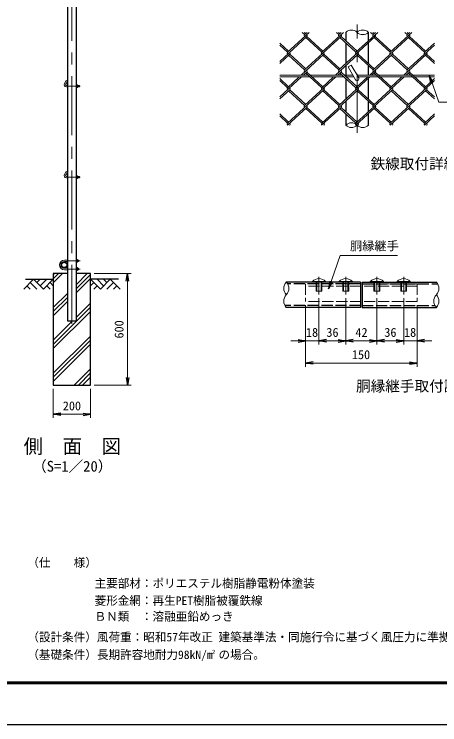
# Model space of a CAD drawing. Units: millimetres, scale not verified, with parts at other scales. Extents: x -4200 to 4200, y -2970 to 2970.
# Drawn here: x -354 to 1937, y -2970 to 858 of the extents above; entities that cross this region are included whole.
import ezdxf
from ezdxf.enums import TextEntityAlignment as Align

# ---------------------------------------------------------------- set-up
doc = ezdxf.new("R2010")
doc.units = ezdxf.units.MM
doc.header["$LTSCALE"] = 10
doc.linetypes.add('DASHED', pattern=[7.5, 6, -1.5])
doc.linetypes.add('USER1', pattern=[50.8, 31.75, -6.35, 6.35, -6.35])
for name, color, linetype, lineweight in [('0-0_D-STR1', 1, 'Continuous', 25), ('0-1_D-DCR-HCH', 7, 'Continuous', 13), ('0-2_D-STR3', 3, 'Continuous', 13), ('0-3_D-STR2', 7, 'Continuous', 13), ('0-4_D-BMK', 2, 'USER1', 13), ('0-5_D-STR-DIM', 7, 'Continuous', 13), ('0-6_0', 7, 'Continuous', 25), ('0-8_D-STR4', 7, 'Continuous', 25), ('0-9_D-BGD', 7, 'Continuous', 25), ('0-A_D-STR-TXT', 7, 'Continuous', 13), ('0-B_D-TTL-TXT', 7, 'Continuous', 25), ('0-C_D-TTL', 7, 'Continuous', 25)]:
    doc.layers.add(name, color=color, linetype=linetype, lineweight=lineweight)
doc.styles.add('ＭＳ ゴシック', font='')
doc.styles.get('ＭＳ ゴシック').set_extended_font_data('MS Gothic')

# ---------------------------------------------------------------- blocks, each defined once
blk = doc.blocks.new('_Open')
at = {"layer": '0-6_0'}
blk.add_line((-10, 1.667), (0, 0), dxfattribs=at)
blk.add_lwpolyline([(-10, -1.667), (0, 0), (-10, 0)], dxfattribs=at)

msp = doc.modelspace()

# ---------------------------------------------------------------- linework, layer by layer
at = {"layer": '0-0_D-STR1'}
for p, q in [((1431.21, 759.86), (1431.21, 713.27)), ((1552.71, 713.54), (1552.71, 759.86)), ((1431.21, 702.42), (1431.21, 591.36)), ((1552.71, 591.09), (1552.71, 702.69)), ((1431.21, 580.51), (1431.21, 522.67)), ((1552.71, 529.86), (1552.71, 580.23)), ((1431.21, 511.82), (1431.21, 400.76)), ((1552.71, 400.49), (1552.71, 512.09)), ((1431.21, 389.91), (1431.21, 332.07)), ((1552.71, 332.34), (1552.71, 389.64)), ((1431.21, 321.22), (1431.21, 259.86)), ((1552.71, 259.86), (1552.71, 321.49)), ((1510.85, -585.5), (1110.85, -585.5)), ((1510.85, -585.5), (1510.85, -721.5)), ((1518.85, -585.5), (1518.85, -721.5)), ((1518.85, -585.5), (1918.85, -585.5)), ((1510.85, -721.5), (1110.85, -721.5)), ((1518.85, -721.5), (1918.85, -721.5))]:
    msp.add_line(p, q, dxfattribs=at)
at = {"layer": '0-0_D-STR1', "linetype": 'DASHED'}
for p, q in [((1510.85, -594.7), (1118.01, -594.7)), ((1518.85, -594.7), (1926.01, -594.7)), ((1510.85, -712.3), (1103.7, -712.3)), ((1518.85, -712.3), (1911.7, -712.3))]:
    msp.add_line(p, q, dxfattribs=at)
at = {"layer": '0-0_D-STR1'}
msp.add_lwpolyline([(-67.77, 977), (-67.77, -795), (-19.17, -795), (-19.17, 977)], dxfattribs=at)
for radius in [17, 14.7]:
    msp.add_circle((-84.77, -493), radius, dxfattribs=at)
at = {"layer": '0-1_D-DCR-HCH'}
for p, q in [((-249.9, -570), (-303.11, -623.21)), ((-249.9, -570), (-196.68, -623.21)), ((-232.16, -587.74), (-214.42, -570)), ((-214.42, -605.47), (-178.95, -570)), ((-196.68, -623.21), (-143.47, -570)), ((-143.47, -589.74), (-93.73, -540)), ((-143.47, -567.65), (-115.83, -540)), ((-143.47, -545.55), (-137.92, -540)), ((-19.17, -598.03), (38.85, -540)), ((-19.17, -620.12), (56.53, -544.42)), ((-19.17, -642.22), (56.53, -566.52)), ((109.74, -623.21), (56.53, -570)), ((127.48, -605.47), (92, -570)), ((162.95, -570), (109.74, -623.21)), ((145.31, -587.83), (127.48, -570)), ((162.95, -570), (216.16, -623.21)), ((-285.37, -605.47), (-267.55, -623.21)), ((-267.63, -587.74), (-232, -623.21)), ((-178.95, -605.47), (-161.13, -623.21)), ((-161.21, -587.74), (-143.47, -605.39)), ((74.27, -587.74), (56.53, -605.39)), ((92, -605.47), (74.18, -623.21)), ((180.69, -587.74), (145.05, -623.21)), ((198.43, -605.47), (180.61, -623.21)), ((-143.47, -722.33), (-67.77, -646.63)), ((-143.47, -744.42), (-67.77, -668.72)), ((-143.47, -766.52), (-67.77, -690.82)), ((-143.47, -921.2), (56.53, -721.2)), ((-19.17, -774.8), (56.53, -699.1)), ((-143.47, -943.3), (56.53, -743.3)), ((-143.47, -899.1), (-39.37, -795)), ((-143.47, -1075.88), (56.53, -875.88)), ((-143.47, -1097.98), (56.53, -897.98)), ((-143.47, -1120.07), (56.53, -920.07)), ((-30.82, -1140), (56.53, -1052.66)), ((-8.72, -1140), (56.53, -1074.75)), ((13.38, -1140), (56.53, -1096.85))]:
    msp.add_line(p, q, dxfattribs=at)
at = {"layer": '0-2_D-STR3'}
for p, q in [((1443.48, 573.83), (1460.8, 583.83)), ((1460.8, 583.83), (1500.62, 514.86)), ((1443.48, 573.83), (1483.3, 504.86)), ((-74.7, 499.59), (-83.7, 484)), ((-67.77, 495.59), (-74.7, 499.59)), ((1227.2, 529.86), (1075.29, 529.86)), ((1238.12, 519.86), (1075.29, 519.86)), ((1411.52, 529.86), (1239.05, 529.86)), ((1422.44, 519.86), (1249.96, 519.86)), ((1468.86, 529.86), (1423.37, 529.86)), ((1474.64, 519.86), (1434.28, 519.86)), ((1595.84, 529.86), (1491.96, 529.86)), ((1606.76, 519.86), (1497.73, 519.86)), ((1780.16, 529.86), (1607.68, 529.86)), ((1791.08, 519.86), (1618.6, 519.86)), ((1908.62, 529.86), (1792, 529.86)), ((1908.62, 519.86), (1802.92, 519.86)), ((-67.77, 495.59), (-76.77, 480)), ((-73.31, 474), (-67.77, 474)), ((-73.31, 466), (-67.77, 466)), ((-19.17, 477.5), (-19.17, 462.5)), ((-19.17, 477.5), (-13.37, 477.5)), ((-13.37, 473.75), (-19.17, 473.75)), ((-13.37, 466.25), (-19.17, 466.25)), ((-19.17, 462.5), (-13.37, 462.5)), ((-12.67, 475.92), (-12.67, 464.35)), ((-12.67, 474), (-4.51, 474)), ((-12.67, 473.3), (-3.81, 473.3)), ((-12.67, 466.7), (-3.81, 466.7)), ((-12.67, 466), (-4.51, 466)), ((-4.51, 474), (-4.51, 466)), ((-3.31, 472.8), (-4.51, 474)), ((-4.51, 466), (-3.31, 467.2)), ((-3.31, 472.8), (-3.31, 467.2)), ((-74.7, 9.59), (-83.7, -6)), ((-67.77, 5.59), (-76.77, -10)), ((-67.77, 5.59), (-74.7, 9.59)), ((-73.31, -16), (-67.77, -16)), ((-73.31, -24), (-67.77, -24)), ((-19.17, -12.5), (-19.17, -27.5)), ((-19.17, -12.5), (-13.37, -12.5)), ((-13.37, -16.25), (-19.17, -16.25)), ((-13.37, -23.75), (-19.17, -23.75)), ((-19.17, -27.5), (-13.37, -27.5)), ((-12.67, -14.08), (-12.67, -25.65)), ((-12.67, -16), (-4.51, -16)), ((-12.67, -16.7), (-3.81, -16.7)), ((-12.67, -23.3), (-3.81, -23.3)), ((-12.67, -24), (-4.51, -24)), ((-4.51, -16), (-4.51, -24)), ((-3.31, -17.2), (-4.51, -16)), ((-4.51, -24), (-3.31, -22.8)), ((-3.31, -17.2), (-3.31, -22.8)), ((-83.77, -467), (-67.77, -467)), ((-83.77, -475), (-67.77, -475)), ((-19.17, -463.5), (-19.17, -478.5)), ((-19.17, -463.5), (-13.37, -463.5)), ((-13.37, -467.25), (-19.17, -467.25)), ((-13.37, -474.75), (-19.17, -474.75)), ((-19.17, -478.5), (-13.37, -478.5)), ((-12.67, -465.08), (-12.67, -476.65)), ((-12.67, -467), (-9.97, -467)), ((-12.67, -467.7), (-9.27, -467.7)), ((-12.67, -474.3), (-9.27, -474.3)), ((-12.67, -475), (-9.97, -475)), ((-9.97, -475), (-8.77, -473.8)), ((-8.77, -468.2), (-8.77, -473.8)), ((-83.77, -511), (-67.77, -511)), ((-83.77, -519), (-67.77, -519)), ((-13.37, -511.25), (-19.17, -511.25)), ((-13.37, -518.75), (-19.17, -518.75)), ((-19.17, -522.5), (-13.37, -522.5)), ((-12.67, -520.92), (-12.67, -509.35)), ((-12.67, -511), (-10.34, -511)), ((-12.67, -511.7), (-9.64, -511.7)), ((-12.67, -518.3), (-9.64, -518.3)), ((-12.67, -519), (-10.34, -519)), ((-8.77, -512.2), (-9.97, -511)), ((-9.97, -511), (-9.97, -519)), ((-9.97, -519), (-8.77, -517.8)), ((-8.77, -512.2), (-8.77, -517.8)), ((1251.25, -582.72), (1322.45, -582.72)), ((1251.25, -582.72), (1251.25, -585.5)), ((1251.25, -585.5), (1322.45, -585.5)), ((1322.45, -582.72), (1322.45, -585.5)), ((1395.25, -582.72), (1466.45, -582.72)), ((1395.25, -582.72), (1395.25, -585.5)), ((1395.25, -585.5), (1466.45, -585.5)), ((1466.45, -582.72), (1466.45, -585.5)), ((1634.45, -582.72), (1563.25, -582.72)), ((1563.25, -582.72), (1563.25, -585.5)), ((1634.45, -585.5), (1563.25, -585.5)), ((1634.45, -582.72), (1634.45, -585.5)), ((1778.45, -582.72), (1707.25, -582.72)), ((1707.25, -582.72), (1707.25, -585.5)), ((1778.45, -585.5), (1707.25, -585.5)), ((1778.45, -582.72), (1778.45, -585.5))]:
    msp.add_line(p, q, dxfattribs=at)
at = {"layer": '0-2_D-STR3', "linetype": 'DASHED'}
for p, q in [((1214.85, -594.7), (1214.85, -690.29)), ((1814.85, -594.7), (1214.85, -594.7)), ((1814.85, -607.5), (1214.85, -607.5)), ((1270.85, -585.5), (1270.85, -633.5)), ((1274.85, -585.5), (1274.85, -633.5)), ((1298.85, -585.5), (1298.85, -633.5)), ((1302.85, -585.5), (1302.85, -633.5)), ((1414.85, -585.5), (1414.85, -633.5)), ((1418.85, -585.5), (1418.85, -633.5)), ((1442.85, -585.5), (1442.85, -633.5)), ((1446.85, -585.5), (1446.85, -633.5)), ((1582.85, -585.5), (1582.85, -633.5)), ((1586.85, -585.5), (1586.85, -633.5)), ((1610.85, -585.5), (1610.85, -633.5)), ((1614.85, -585.5), (1614.85, -633.5)), ((1726.85, -585.5), (1726.85, -633.5)), ((1730.85, -585.5), (1730.85, -633.5)), ((1754.85, -585.5), (1754.85, -633.5)), ((1758.85, -585.5), (1758.85, -633.5)), ((1814.85, -594.7), (1814.85, -690.29)), ((1270.85, -633.5), (1302.85, -633.5)), ((1414.85, -633.5), (1446.85, -633.5)), ((1614.85, -633.5), (1582.85, -633.5)), ((1758.85, -633.5), (1726.85, -633.5)), ((1814.85, -690.29), (1214.85, -690.29))]:
    msp.add_line(p, q, dxfattribs=at)
at = {"layer": '0-2_D-STR3'}
for points in [[(-8.77, -468.2), (-9.97, -467), (-9.97, -475)], [(-19.17, -522.5), (-19.17, -507.5), (-13.37, -507.5)]]:
    msp.add_lwpolyline(points, dxfattribs=at)
for centre, radius, start, end in [((1491.96, 509.86), 10, 210, 30), ((-73.31, 478), 12, 150, 270), ((-73.31, 478), 4, 150, 270), ((-23.07, 470), 10.39, 338.85295, 21.14705), ((-15.47, 475.62), 2.81, 318.21899, 41.78101), ((-15.53, 464.37), 2.86, 319.0514, 40.9486), ((-73.31, -12), 12, 150, 270), ((-73.31, -12), 4, 150, 270), ((-23.07, -20), 10.39, 338.85295, 21.14705), ((-15.47, -14.38), 2.81, 318.21899, 41.78101), ((-15.53, -25.63), 2.86, 319.0514, 40.9486), ((-83.77, -493), 26, 90, 270), ((-83.77, -493), 18, 90, 270), ((-23.07, -471), 10.39, 338.85295, 21.14705), ((-15.47, -465.38), 2.81, 318.21899, 41.78101), ((-15.53, -476.63), 2.86, 319.0514, 40.9486), ((-23.07, -515), 10.39, 338.85295, 21.14705), ((-15.53, -509.38), 2.86, 319.0514, 40.9486), ((-15.47, -520.63), 2.81, 318.21899, 41.78101), ((1286.85, -613.1), 46.8, 40.47549, 139.52451), ((1430.85, -613.1), 46.8, 40.47549, 139.52451), ((1598.85, -613.1), 46.8, 40.47549, 139.52451), ((1742.85, -613.1), 46.8, 40.47549, 139.52451)]:
    msp.add_arc(centre, radius, start, end, dxfattribs=at)
at = {"layer": '0-3_D-STR2'}
for p, q in [((1221.25, 736.76), (1075.29, 603.01)), ((1234.61, 759.86), (1117.25, 652.31)), ((1209.41, 747.61), (1196.05, 759.86)), ((1215.33, 753.04), (1207.89, 759.86)), ((1222.77, 759.86), (1209.41, 747.61)), ((1405.57, 736.76), (1209.41, 557.01)), ((1301.57, 652.31), (1215.33, 731.34)), ((1307.49, 657.74), (1221.25, 736.76)), ((1418.93, 759.86), (1301.57, 652.31)), ((1393.73, 747.61), (1380.37, 759.86)), ((1399.65, 753.04), (1392.21, 759.86)), ((1407.09, 759.86), (1393.73, 747.61)), ((1589.89, 736.76), (1393.73, 557.01)), ((1485.89, 652.31), (1399.65, 731.34)), ((1491.81, 657.74), (1405.57, 736.76)), ((1603.25, 759.86), (1485.89, 652.31)), ((1578.05, 747.61), (1564.69, 759.86)), ((1583.97, 753.04), (1576.53, 759.86)), ((1591.41, 759.86), (1578.05, 747.61)), ((1774.21, 736.76), (1578.05, 557.01)), ((1670.21, 652.31), (1583.97, 731.34)), ((1676.13, 657.74), (1589.89, 736.76)), ((1787.57, 759.86), (1670.21, 652.31)), ((1762.37, 747.61), (1749.01, 759.86)), ((1768.29, 753.04), (1760.85, 759.86)), ((1775.73, 759.86), (1762.37, 747.61)), ((1854.53, 652.31), (1768.29, 731.34)), ((1860.45, 657.74), (1774.21, 736.76)), ((1123.17, 657.74), (1075.29, 701.61)), ((1117.25, 652.31), (1075.29, 690.76)), ((1908.62, 691.03), (1762.37, 557.01)), ((1908.62, 701.88), (1854.53, 652.31)), ((1129.09, 641.46), (1075.29, 592.16)), ((1209.41, 557.01), (1123.17, 636.04)), ((1215.33, 562.44), (1129.09, 641.46)), ((1313.41, 641.46), (1191.62, 529.86)), ((1393.73, 557.01), (1307.49, 636.04)), ((1399.65, 562.44), (1313.41, 641.46)), ((1497.73, 641.46), (1375.94, 529.86)), ((1578.05, 557.01), (1491.81, 636.04)), ((1583.97, 562.44), (1497.73, 641.46)), ((1682.05, 641.46), (1560.25, 529.86)), ((1762.37, 557.01), (1676.13, 636.04)), ((1768.29, 562.44), (1682.05, 641.46)), ((1866.37, 641.46), (1744.57, 529.86)), ((1908.62, 591.89), (1860.45, 636.04)), ((1908.62, 602.74), (1866.37, 641.46)), ((1221.25, 546.16), (1203.46, 529.86)), ((1301.57, 461.71), (1215.33, 540.74)), ((1307.49, 467.14), (1221.25, 546.16)), ((1405.57, 546.16), (1387.78, 529.86)), ((1485.89, 461.71), (1399.65, 540.74)), ((1491.81, 467.14), (1405.57, 546.16)), ((1589.89, 546.16), (1572.1, 529.86)), ((1670.21, 461.71), (1583.97, 540.74)), ((1676.13, 467.14), (1589.89, 546.16)), ((1774.21, 546.16), (1756.42, 529.86)), ((1854.68, 461.58), (1768.29, 540.74)), ((1860.6, 467), (1774.21, 546.16)), ((1192.54, 519.86), (1075.29, 412.42)), ((1123.17, 467.14), (1075.29, 511.01)), ((1117.25, 461.71), (1075.29, 500.16)), ((1180.7, 519.86), (1117.25, 461.71)), ((1376.86, 519.86), (1209.41, 366.41)), ((1365.02, 519.86), (1301.57, 461.71)), ((1561.18, 519.86), (1393.73, 366.41)), ((1549.34, 519.86), (1485.89, 461.71)), ((1745.5, 519.86), (1578.05, 366.41)), ((1733.66, 519.86), (1670.21, 461.71)), ((1908.62, 500.16), (1762.52, 366.28)), ((1908.62, 511.01), (1854.68, 461.58)), ((1129.09, 450.86), (1075.29, 401.56)), ((1313.56, 450.73), (1117.4, 270.98)), ((1209.56, 366.28), (1123.17, 445.44)), ((1215.48, 371.7), (1129.09, 450.86)), ((1497.73, 450.86), (1301.57, 271.12)), ((1393.73, 366.41), (1307.49, 445.44)), ((1399.65, 371.84), (1313.41, 450.86)), ((1682.05, 450.86), (1485.89, 271.12)), ((1578.05, 366.41), (1491.81, 445.44)), ((1583.97, 371.84), (1497.73, 450.86)), ((1866.52, 450.73), (1670.36, 270.98)), ((1762.52, 366.28), (1676.13, 445.44)), ((1768.44, 371.7), (1682.05, 450.86)), ((1908.62, 401.29), (1860.6, 445.3)), ((1908.62, 412.14), (1866.52, 450.73)), ((1221.4, 355.43), (1117.1, 259.86)), ((1301.57, 271.12), (1215.33, 350.14)), ((1307.49, 276.54), (1221.25, 355.56)), ((1405.57, 355.56), (1301.13, 259.86)), ((1485.89, 271.12), (1399.65, 350.14)), ((1491.81, 276.54), (1405.57, 355.56)), ((1589.89, 355.56), (1485.45, 259.86)), ((1670.36, 270.98), (1583.97, 350.14)), ((1676.28, 276.41), (1589.89, 355.56)), ((1774.36, 355.43), (1670.06, 259.86)), ((1854.82, 270.84), (1768.44, 350)), ((1860.74, 276.27), (1774.36, 355.43)), ((1123.32, 276.41), (1075.29, 320.41)), ((1117.4, 270.98), (1075.29, 309.56)), ((1908.62, 309.29), (1854.68, 259.86)), ((1908.62, 320.14), (1854.82, 270.84)), ((1129.24, 260.13), (1128.94, 259.86)), ((1129.54, 259.86), (1129.24, 260.13)), ((1313.41, 260.26), (1312.97, 259.86)), ((1313.86, 259.86), (1313.41, 260.26)), ((1497.73, 260.26), (1497.29, 259.86)), ((1498.18, 259.86), (1497.73, 260.26)), ((1682.2, 260.13), (1681.9, 259.86)), ((1682.49, 259.86), (1682.2, 260.13)), ((1866.67, 259.99), (1866.52, 259.86)), ((1866.81, 259.86), (1866.67, 259.99))]:
    msp.add_line(p, q, dxfattribs=at)
for centre, start, end in [((1215.32, 742.17), 137.5, 222.5), ((1215.32, 742.17), 317.5, 42.5), ((1399.64, 742.17), 137.5, 222.5), ((1399.64, 742.17), 317.5, 42.5), ((1583.96, 742.17), 137.5, 222.5), ((1583.96, 742.17), 317.5, 42.5), ((1768.27, 742.17), 137.5, 222.5), ((1768.27, 742.17), 317.5, 42.5), ((1123.3, 646.74), 137.5, 222.5), ((1123.3, 646.74), 317.5, 42.5), ((1307.49, 646.89), 137.5, 222.5), ((1307.49, 646.89), 317.5, 42.5), ((1491.81, 646.89), 137.5, 222.5), ((1491.81, 646.89), 317.5, 42.5), ((1676.26, 646.74), 137.5, 222.5), ((1676.26, 646.74), 317.5, 42.5), ((1860.58, 646.74), 137.5, 222.5), ((1860.58, 646.74), 317.5, 42.5), ((1215.32, 551.58), 137.5, 222.5), ((1215.32, 551.58), 317.5, 42.5), ((1399.8, 551.45), 137.5, 222.5), ((1399.8, 551.45), 317.5, 42.5), ((1584.12, 551.45), 137.5, 222.5), ((1584.12, 551.45), 317.5, 42.5), ((1768.44, 551.45), 137.5, 222.5), ((1768.44, 551.45), 317.5, 42.5), ((1123.45, 456), 137.5, 222.5), ((1123.45, 456), 317.5, 42.5), ((1307.64, 456.15), 137.5, 222.5), ((1307.64, 456.15), 317.5, 42.5), ((1491.96, 456.15), 137.5, 222.5), ((1491.96, 456.15), 317.5, 42.5), ((1676.41, 456), 137.5, 222.5), ((1676.41, 456), 317.5, 42.5), ((1860.73, 456), 137.5, 222.5), ((1860.73, 456), 317.5, 42.5), ((1215.32, 360.98), 137.5, 222.5), ((1215.32, 360.98), 317.5, 42.5), ((1399.8, 360.85), 137.5, 222.5), ((1399.8, 360.85), 317.5, 42.5), ((1584.12, 360.85), 137.5, 222.5), ((1584.12, 360.85), 317.5, 42.5), ((1768.44, 360.85), 137.5, 222.5), ((1768.44, 360.85), 317.5, 42.5), ((1123.45, 265.41), 137.5, 222.5), ((1123.45, 265.41), 317.5, 42.5), ((1307.64, 265.55), 137.5, 222.5), ((1307.64, 265.55), 317.5, 42.5), ((1491.96, 265.55), 137.5, 222.5), ((1491.96, 265.55), 317.5, 42.5), ((1676.41, 265.41), 137.5, 222.5), ((1676.41, 265.41), 317.5, 42.5), ((1860.73, 265.41), 137.5, 222.5), ((1860.73, 265.41), 317.5, 42.5)]:
    msp.add_arc(centre, 8.03, start, end, dxfattribs=at)
at = {"layer": '0-4_D-BMK'}
for p, q in [((-43.47, -810), (-43.47, 1000)), ((1491.96, 218.19), (1491.96, 801.52)), ((-67.77, 470), (1.58, 470)), ((-67.77, -20), (1.58, -20)), ((-67.77, -471), (0.82, -471)), ((-67.77, -515), (0.82, -515)), ((1286.85, -556.36), (1286.85, -652.79)), ((1430.85, -556.36), (1430.85, -652.79)), ((1598.85, -556.36), (1598.85, -652.79)), ((1742.85, -556.36), (1742.85, -652.79))]:
    msp.add_line(p, q, dxfattribs=at)
at = {"layer": '0-5_D-STR-DIM'}
for p, q in [((76.53, -540), (275.54, -540)), ((255.54, -1100), (255.54, -580)), ((1286.85, -672.79), (1286.85, -921.5)), ((1286.85, -672.79), (1286.85, -921.5)), ((1430.85, -672.79), (1430.85, -921.5)), ((1430.85, -672.79), (1430.85, -921.5)), ((1598.85, -672.79), (1598.85, -921.5)), ((1598.85, -672.79), (1598.85, -921.5)), ((1742.85, -672.79), (1742.85, -921.5)), ((1742.85, -672.79), (1742.85, -921.5)), ((1214.85, -710.29), (1214.85, -921.5)), ((1214.85, -710.29), (1214.85, -1041.5)), ((1814.85, -710.29), (1814.85, -921.5)), ((1814.85, -710.29), (1814.85, -1041.5)), ((1174.85, -901.5), (1134.85, -901.5)), ((1214.85, -901.5), (1286.85, -901.5)), ((1326.85, -901.5), (1366.85, -901.5)), ((1326.85, -901.5), (1390.85, -901.5)), ((1470.85, -901.5), (1558.85, -901.5)), ((1638.85, -901.5), (1702.85, -901.5)), ((1702.85, -901.5), (1662.85, -901.5)), ((1742.85, -901.5), (1814.85, -901.5)), ((1854.85, -901.5), (1894.85, -901.5)), ((1254.85, -1021.5), (1774.85, -1021.5)), ((76.53, -1140), (275.54, -1140)), ((-143.47, -1160), (-143.47, -1317.32)), ((56.53, -1160), (56.53, -1317.32)), ((-103.47, -1297.32), (16.53, -1297.32))]:
    msp.add_line(p, q, dxfattribs=at)
for centre, radius, start, end in [((1461.58, 729.29), 43.09, 45.18146, 134.81854), ((1522.33, 729.29), 43.09, 45.18146, 134.81854), ((1522.33, 790.43), 43.09, 225.18146, 314.81854), ((1461.58, 229.29), 43.09, 45.18146, 134.81854), ((1461.58, 290.43), 43.09, 225.18146, 314.81854), ((1522.33, 290.43), 43.09, 225.18146, 314.81854), ((1145.07, -619.5), 48.24, 135.18146, 224.81854), ((1076.64, -619.5), 48.24, 315.18146, 44.81854), ((1884.64, -619.5), 48.24, 315.18146, 44.81854), ((1145.07, -687.5), 48.24, 135.18146, 224.81854), ((1953.07, -687.5), 48.24, 135.18146, 224.81854), ((1884.64, -687.5), 48.24, 315.18146, 44.81854)]:
    msp.add_arc(centre, radius, start, end, dxfattribs=at)
at = {"layer": '0-8_D-STR4'}
msp.add_line((56.53, -540), (-19.17, -540), dxfattribs=at)
msp.add_lwpolyline([(-67.77, -540), (-143.47, -540), (-143.47, -1140), (56.53, -1140), (56.53, -540)], dxfattribs=at)
at = {"layer": '0-9_D-BGD'}
for p, q in [((-293.47, -570), (-143.47, -570)), ((206.53, -570), (56.53, -570))]:
    msp.add_line(p, q, dxfattribs=at)
at = {"layer": '0-A_D-STR-TXT'}
for points in [[(2113.7, 383.12), (1932.82, 383.12), (1883.17, 523.34)], [(1709.76, -442.58), (1401.73, -442.58), (1339.46, -618.98)]]:
    msp.add_lwpolyline(points, dxfattribs=at)
at = {"layer": '0-C_D-TTL', "color": 2}
msp.add_lwpolyline([(-4200, 2970), (4200, 2970), (4200, -2970), (-4200, -2970)], close=True, dxfattribs=at)
at = {"layer": '0-C_D-TTL'}
for points in [[(-3930, 2750), (3930, 2750), (3930, -2750), (-3930, -2750)], [(-3927.5, 2747.5), (3927.5, 2747.5), (3927.5, -2747.5), (-3927.5, -2747.5)], [(-3925, 2745), (3925, 2745), (3925, -2745), (-3925, -2745)], [(-3922.5, 2742.5), (3922.5, 2742.5), (3922.5, -2742.5), (-3922.5, -2742.5)], [(-3920, 2740), (3920, 2740), (3920, -2740), (-3920, -2740)]]:
    msp.add_lwpolyline(points, close=True, dxfattribs=at)

# ---------------------------------------------------------------- block references
at = {"layer": '0-5_D-STR-DIM', "xscale": 4, "yscale": 4}
for p, rotation in [((255.54, -540), 90), ((1286.85, -901.5), 180), ((1286.85, -901.5), 180), ((1430.85, -901.5), 180), ((1598.85, -901.5), 180), ((1814.85, -901.5), 180), ((1214.85, -1021.5), 180), ((255.54, -1140), 270), ((-143.47, -1297.32), 180)]:
    msp.add_blockref('_Open', p, dxfattribs=dict(at, rotation=rotation))
for p in [(1214.85, -901.5), (1430.85, -901.5), (1598.85, -901.5), (1742.85, -901.5), (1742.85, -901.5), (1814.85, -1021.5), (56.53, -1297.32)]:
    msp.add_blockref('_Open', p, dxfattribs=at)
at = {"layer": '0-A_D-STR-TXT', "xscale": 4, "yscale": 4}
for p, rotation in [((1882.5, 525.22), 109.50173), ((1338.8, -620.86), 250.55783)]:
    msp.add_blockref('_Open', p, dxfattribs=dict(at, rotation=rotation))

# ---------------------------------------------------------------- texts
at = {"layer": '0-5_D-STR-DIM', "style": 'ＭＳ ゴシック'}
msp.add_text('600', height=48.09, rotation=90, dxfattribs=at).set_placement((248.79, -889.25), align=Align.BOTTOM_LEFT)
for s, p in [('18', (1216.83, -894.75)), ('36', (1326.75, -894.75)), ('42', (1483.13, -894.75)), ('36', (1638.75, -894.75)), ('18', (1744.83, -894.75)), ('150', (1464.2, -1014.75)), ('200', (-92.47, -1290.57))]:
    msp.add_text(s, height=48.09, dxfattribs=at).set_placement(p, align=Align.BOTTOM_LEFT)
at = {"layer": '0-A_D-STR-TXT', "style": 'ＭＳ ゴシック'}
msp.add_text('胴縁継手', height=48.09, dxfattribs=at).set_placement((1454.17, -428.6), align=Align.BOTTOM_LEFT)
at = {"layer": '0-B_D-TTL-TXT', "style": 'ＭＳ ゴシック'}
for s, height, p in [('鉄線取付詳細', 57.7, (1564.36, 6.09)), ('胴縁継手取付詳細', 57.7, (1486.39, -1191.65)), ('側\u3000面\u3000図', 76.98, (-303.37, -1531.61)), ('（S=1／20）', 57.7, (-257.89, -1623.59)), ('（仕\u3000\u3000様）', 45.75, (-283.34, -2133.15)), ('主要部材：ポリエステル樹脂静電粉体塗装', 45.75, (78.62, -2244.95)), ('菱形金網：再生PET樹脂被覆鉄線', 45.75, (78.62, -2337.73)), ('ＢＮ類\u3000：溶融亜鉛めっき', 45.75, (78.62, -2423.37)), ('（設計条件）風荷重：昭和57年改正 建築基準法・同施行令に基づく風圧力に準拠。', 45.75, (-283.34, -2534.36)), ('（基礎条件）長期許容地耐力98kN/m の場合。', 45.75, (-283.34, -2629.42)), ('2', 22.87, (710.52, -2595.38))]:
    msp.add_text(s, height=height, dxfattribs=at).set_placement(p, align=Align.BOTTOM_LEFT)

doc.saveas('drawing.dxf')
